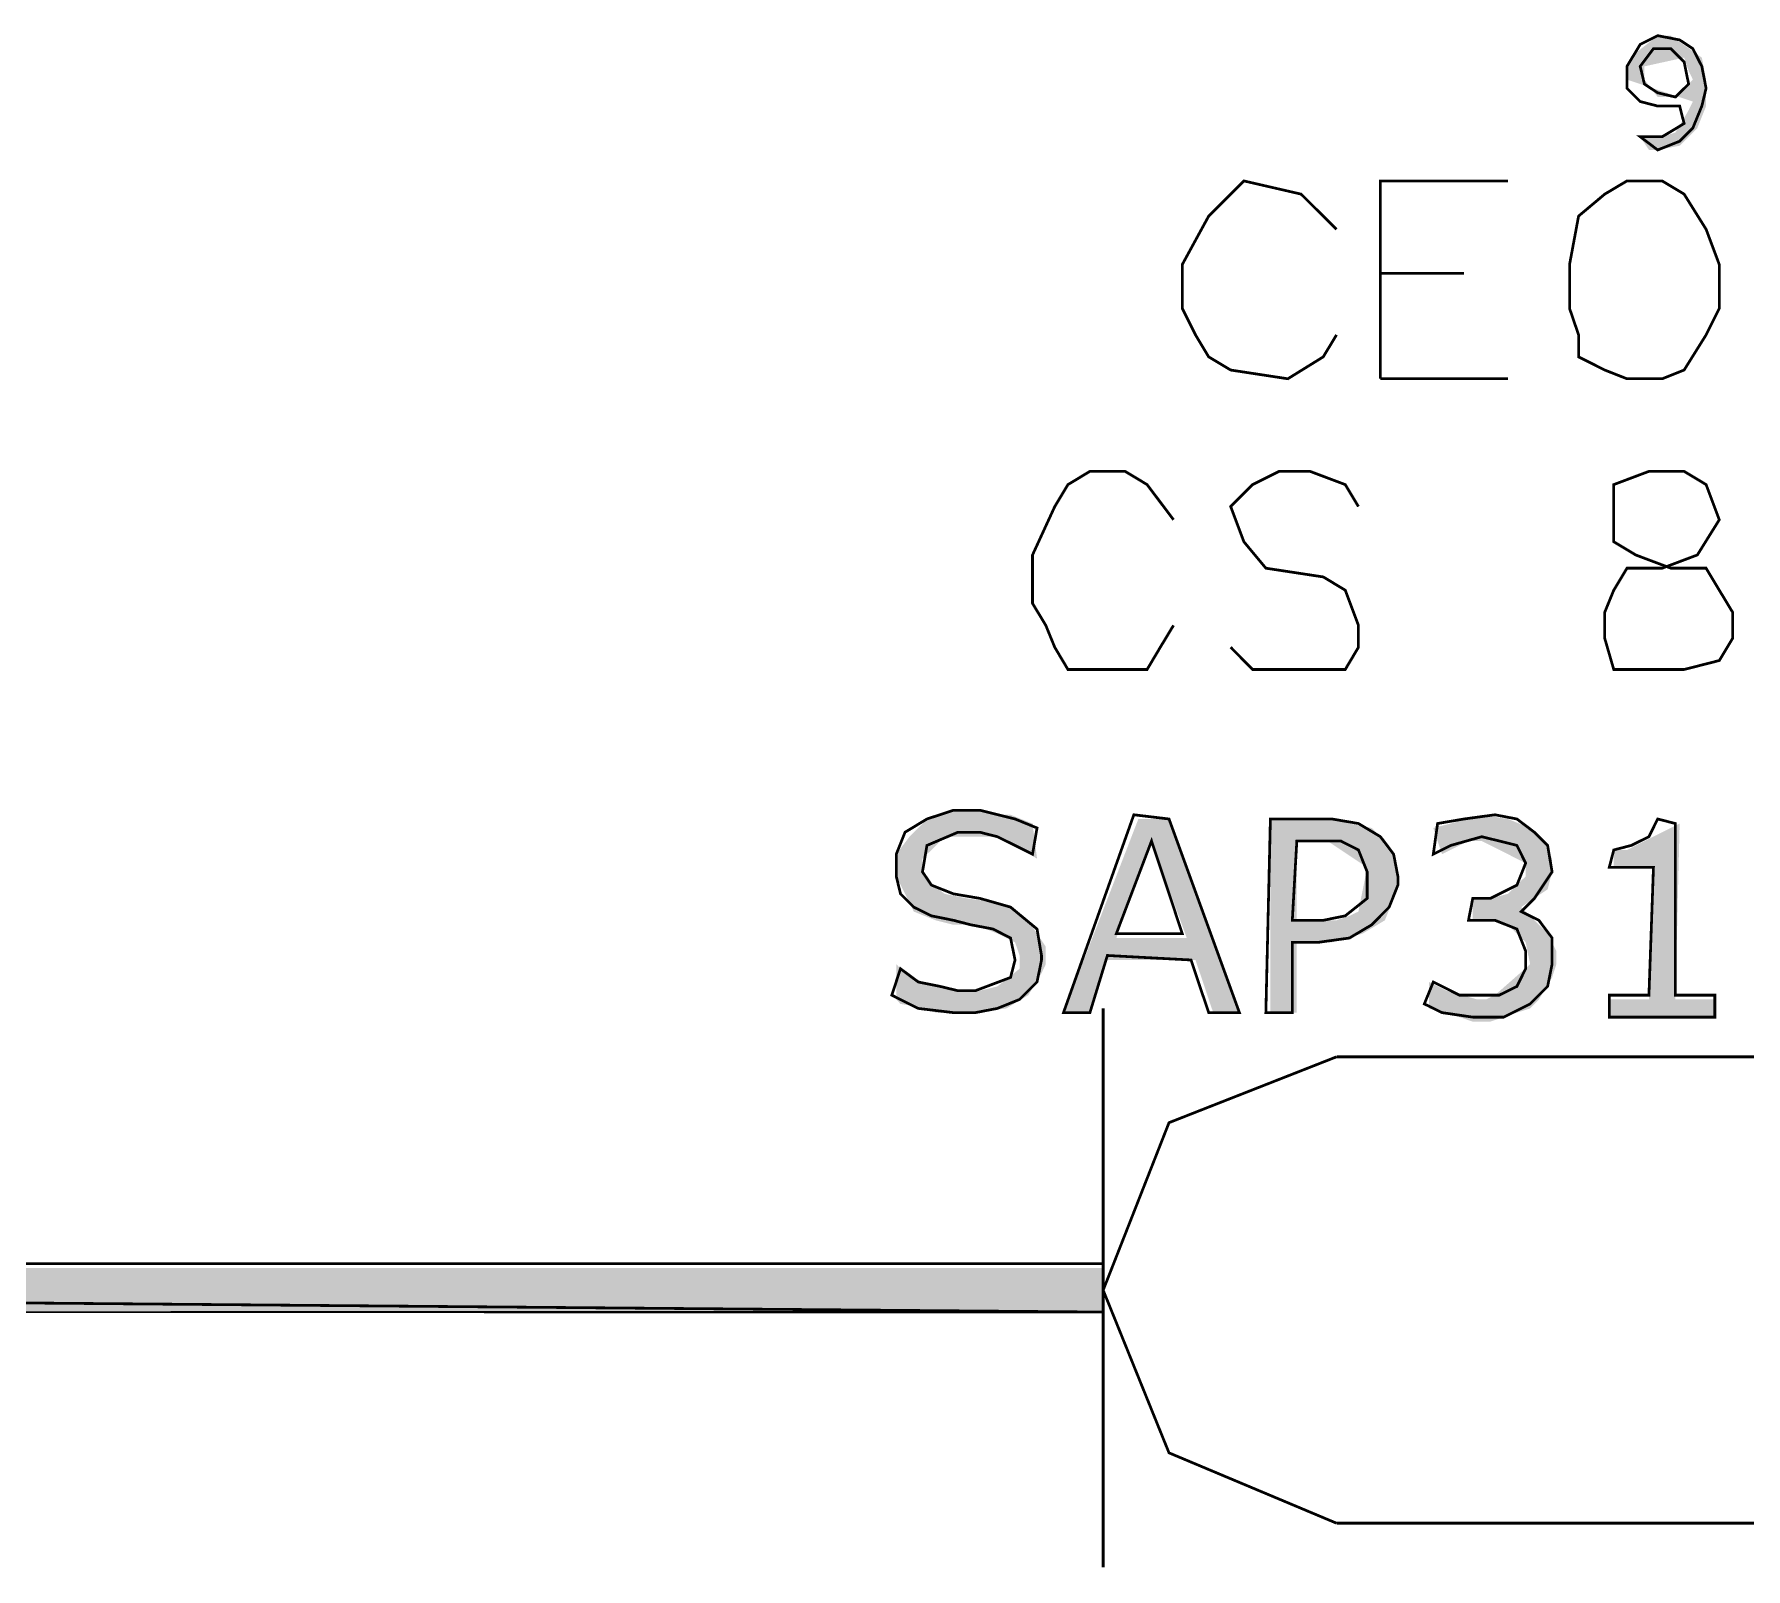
# Model space of a CAD drawing. Header units: millimetres. Extents: x 688550 to 690417, y 7458888 to 7459543.
# Drawn here: x 690205.86 to 690234.67, y 7459325.88 to 7459351.71 of the extents above; entities that cross this region are included whole.
import ezdxf

# ---------------------------------------------------------------- set-up
doc = ezdxf.new("R2010")
doc.units = ezdxf.units.MM
doc.header["$LTSCALE"] = 3
doc.header["$MEASUREMENT"] = 0
doc.layers.add('H', color=7, linetype='Continuous')
doc.layers.add('P', color=7, linetype='Continuous')

msp = doc.modelspace()

# ---------------------------------------------------------------- hatches: boundary and pattern name
at = {"layer": 'H', "linetype": 'Continuous'}
for color, points in [(5, [(690233.037, 7459349.763), (690232.89, 7459349.986), (690233.26, 7459349.986), (690233.482, 7459350.057), (690233.705, 7459350.431), (690233.776, 7459350.578), (690233.482, 7459350.654), (690233.776, 7459350.948), (690233.705, 7459351.095), (690233.629, 7459351.317), (690232.961, 7459351.17), (690232.961, 7459350.948), (690233.184, 7459350.654), (690233.26, 7459350.654), (690233.482, 7459350.654), (690233.776, 7459350.578), (690232.667, 7459350.948), (690232.667, 7459351.17), (690232.814, 7459351.393), (690233.184, 7459351.687), (690233.407, 7459351.687), (690233.927, 7459351.317), (690233.999, 7459350.948), (690233.999, 7459350.654), (690233.999, 7459350.502), (690233.852, 7459350.133), (690233.705, 7459349.986), (690233.554, 7459349.835), (690233.184, 7459349.763), (690233.037, 7459349.763)]), (5, [(690221.554, 7459335.244), (690221.407, 7459335.244), (690221.033, 7459335.244), (690220.886, 7459335.315), (690220.441, 7459335.391), (690220.37, 7459335.466), (690220.37, 7459336.059), (690220.517, 7459335.907), (690220.811, 7459335.76), (690221.109, 7459335.685), (690221.407, 7459335.613), (690221.777, 7459335.613), (690222.071, 7459335.685), (690222.445, 7459335.983), (690222.445, 7459336.206), (690222.369, 7459336.428), (690222.071, 7459336.575), (690221.701, 7459336.722), (690221.332, 7459336.722), (690221.033, 7459336.798), (690220.664, 7459336.945), (690220.592, 7459337.096), (690220.37, 7459337.537), (690220.37, 7459337.911), (690220.592, 7459338.205), (690220.739, 7459338.352), (690220.886, 7459338.503), (690221.332, 7459338.65), (690221.626, 7459338.65), (690222.146, 7459338.574), (690222.293, 7459338.574), (690222.663, 7459338.427), (690222.739, 7459337.835), (690222.369, 7459338.058), (690222.222, 7459338.133), (690222.071, 7459338.205), (690221.777, 7459338.205), (690221.479, 7459338.205), (690221.185, 7459338.205), (690220.962, 7459337.982), (690220.811, 7459337.835), (690220.811, 7459337.613), (690220.886, 7459337.466), (690221.185, 7459337.243), (690221.554, 7459337.167), (690222.071, 7459337.096), (690222.293, 7459337.02), (690222.592, 7459336.798), (690222.886, 7459336.353), (690222.886, 7459336.059), (690222.814, 7459335.907), (690222.592, 7459335.538), (690222.222, 7459335.315), (690221.701, 7459335.244), (690221.554, 7459335.244)]), (5, [(690226.145, 7459335.244), (690225.704, 7459335.244), (690225.406, 7459336.13), (690225.259, 7459336.5), (690224.666, 7459338.133), (690224.074, 7459336.5), (690225.259, 7459336.5), (690225.406, 7459336.13), (690223.923, 7459336.13), (690223.629, 7459335.244), (690223.184, 7459335.244), (690224.444, 7459338.503), (690224.96, 7459338.503), (690226.145, 7459335.244)]), (5, [(690226.666, 7459335.244), (690226.666, 7459338.503), (690227.703, 7459338.503), (690227.997, 7459338.427), (690228.371, 7459338.352), (690228.665, 7459338.058), (690228.812, 7459337.613), (690228.812, 7459337.39), (690228.74, 7459337.167), (690228.593, 7459336.798), (690228.22, 7459336.575), (690227.703, 7459336.428), (690227.111, 7459336.428), (690227.111, 7459336.798), (690227.627, 7459336.798), (690227.779, 7459336.798), (690227.997, 7459336.873), (690228.148, 7459336.945), (690228.295, 7459337.688), (690227.627, 7459338.133), (690227.111, 7459338.133), (690227.111, 7459336.798), (690227.111, 7459336.428), (690227.111, 7459335.244), (690226.666, 7459335.244)]), (5, [(690230.072, 7459335.093), (690229.849, 7459335.168), (690229.333, 7459335.315), (690229.333, 7459335.76), (690229.627, 7459335.613), (690230.147, 7459335.466), (690230.294, 7459335.466), (690230.446, 7459335.538), (690231.038, 7459336.059), (690230.962, 7459336.428), (690230.664, 7459336.722), (690230.37, 7459336.798), (690230.072, 7459336.798), (690230.072, 7459337.167), (690230.37, 7459337.167), (690230.664, 7459337.243), (690230.962, 7459337.537), (690230.962, 7459337.76), (690230.223, 7459338.133), (690230, 7459338.133), (690229.555, 7459337.911), (690229.408, 7459338.352), (690229.702, 7459338.427), (690230.223, 7459338.574), (690230.664, 7459338.503), (690231.038, 7459338.352), (690231.26, 7459338.133), (690231.407, 7459337.835), (690231.407, 7459337.613), (690231.332, 7459337.319), (690230.887, 7459337.02), (690231.332, 7459336.575), (690231.479, 7459336.281), (690231.479, 7459336.059), (690231.407, 7459335.836), (690231.185, 7459335.466), (690231.038, 7459335.315), (690230.815, 7459335.244), (690230.37, 7459335.093), (690230.072, 7459335.093)]), (5, [(690234.146, 7459335.168), (690232.369, 7459335.168), (690232.369, 7459335.466), (690233.037, 7459335.466), (690233.113, 7459337.688), (690232.445, 7459337.688), (690232.445, 7459337.982), (690232.667, 7459337.982), (690233.554, 7459338.427), (690233.482, 7459335.466), (690234.146, 7459335.466), (690234.146, 7459335.168)]), (256, [(690223.852, 7459330.204), (690127.688, 7459330.947), (690223.852, 7459330.947), (690223.852, 7459330.204)]), (256, [(690127.688, 7459330.204), (690127.688, 7459330.947), (690223.852, 7459330.204), (690127.688, 7459330.204)])]:
    msp.add_hatch(color=color, dxfattribs=at).paths.add_polyline_path(points)

# ---------------------------------------------------------------- linework, layer by layer
at = {"layer": 'P', "color": 5, "const_width": 0.0462}
for points in [[(690233.999, 7459350.801), (690233.927, 7459351.17), (690233.776, 7459351.468), (690233.554, 7459351.615), (690233.184, 7459351.687), (690232.89, 7459351.54), (690232.667, 7459351.17), (690232.667, 7459350.801), (690232.89, 7459350.578), (690233.184, 7459350.502), (690233.554, 7459350.502), (690233.629, 7459350.208), (690233.26, 7459349.986), (690232.89, 7459349.986), (690233.184, 7459349.763), (690233.554, 7459349.91), (690233.776, 7459350.133), (690233.927, 7459350.502), (690233.999, 7459350.801), (690233.999, 7459350.801)], [(690233.705, 7459350.872), (690233.482, 7459350.654), (690233.184, 7459350.725), (690232.961, 7459350.872), (690232.89, 7459351.17), (690233.113, 7459351.468), (690233.407, 7459351.468), (690233.629, 7459351.246), (690233.705, 7459350.872), (690233.705, 7459350.872)], [(690227.779, 7459348.428), (690227.182, 7459349.02), (690226.22, 7459349.242), (690225.628, 7459348.65), (690225.183, 7459347.835), (690225.183, 7459347.096), (690225.406, 7459346.651), (690225.628, 7459346.281), (690225.998, 7459346.059), (690226.96, 7459345.912), (690227.556, 7459346.281), (690227.779, 7459346.651)], [(690228.518, 7459345.912), (690228.518, 7459349.242), (690230.664, 7459349.242)], [(690232.667, 7459349.242), (690232.294, 7459349.02), (690231.853, 7459348.65), (690231.701, 7459347.835), (690231.701, 7459347.096), (690231.853, 7459346.651), (690231.853, 7459346.281), (690232.294, 7459346.059), (690232.667, 7459345.912), (690233.26, 7459345.912), (690233.629, 7459346.059), (690233.999, 7459346.651), (690234.221, 7459347.096), (690234.221, 7459347.835), (690233.999, 7459348.428), (690233.629, 7459349.02), (690233.26, 7459349.242), (690232.667, 7459349.242)], [(690228.518, 7459347.688), (690229.925, 7459347.688)], [(690228.518, 7459345.912), (690230.664, 7459345.912)], [(690225.036, 7459343.539), (690224.591, 7459344.131), (690224.221, 7459344.354), (690223.629, 7459344.354), (690223.259, 7459344.131), (690223.037, 7459343.761), (690222.663, 7459342.947), (690222.663, 7459342.132), (690222.886, 7459341.762), (690223.037, 7459341.393), (690223.259, 7459341.019), (690223.629, 7459341.019), (690224.221, 7459341.019), (690224.591, 7459341.019), (690224.813, 7459341.393), (690225.036, 7459341.762)], [(690228.148, 7459343.761), (690227.926, 7459344.131), (690227.333, 7459344.354), (690226.813, 7459344.354), (690226.367, 7459344.131), (690225.998, 7459343.761), (690226.22, 7459343.169), (690226.59, 7459342.724), (690227.556, 7459342.577), (690227.926, 7459342.354), (690228.148, 7459341.762), (690228.148, 7459341.393), (690227.926, 7459341.019), (690227.333, 7459341.019), (690226.813, 7459341.019), (690226.367, 7459341.019), (690225.998, 7459341.393)], [(690233.037, 7459344.354), (690232.445, 7459344.131), (690232.445, 7459343.761), (690232.445, 7459343.169), (690232.814, 7459342.947), (690233.407, 7459342.724), (690233.999, 7459342.724), (690234.221, 7459342.354), (690234.444, 7459341.985), (690234.444, 7459341.54), (690234.221, 7459341.17), (690233.629, 7459341.019), (690233.037, 7459341.019), (690232.445, 7459341.019), (690232.294, 7459341.54), (690232.294, 7459341.985), (690232.445, 7459342.354), (690232.667, 7459342.724), (690233.26, 7459342.724), (690233.852, 7459342.947), (690234.221, 7459343.539), (690233.999, 7459344.131), (690233.629, 7459344.354), (690233.037, 7459344.354)], [(690222.814, 7459336.206), (690222.739, 7459336.651), (690222.293, 7459337.02), (690221.777, 7459337.167), (690221.332, 7459337.243), (690220.962, 7459337.39), (690220.811, 7459337.613), (690220.886, 7459338.058), (690221.407, 7459338.28), (690221.777, 7459338.28), (690222.071, 7459338.205), (690222.369, 7459338.058), (690222.663, 7459337.911), (690222.739, 7459338.352), (690222.369, 7459338.503), (690221.777, 7459338.65), (690221.332, 7459338.65), (690220.886, 7459338.503), (690220.517, 7459338.28), (690220.37, 7459337.911), (690220.37, 7459337.537), (690220.441, 7459337.243), (690220.664, 7459337.02), (690220.962, 7459336.873), (690221.332, 7459336.798), (690221.626, 7459336.722), (690221.999, 7459336.651), (690222.293, 7459336.5), (690222.369, 7459336.13), (690222.293, 7459335.836), (690221.701, 7459335.613), (690221.407, 7459335.613), (690221.109, 7459335.685), (690220.739, 7459335.76), (690220.441, 7459335.983), (690220.294, 7459335.538), (690220.739, 7459335.315), (690221.332, 7459335.244), (690221.701, 7459335.244), (690222.071, 7459335.315), (690222.445, 7459335.466), (690222.739, 7459335.76), (690222.814, 7459336.13), (690222.814, 7459336.206), (690222.814, 7459336.206)], [(690226.145, 7459335.244), (690224.96, 7459338.503), (690224.368, 7459338.574), (690223.184, 7459335.244), (690223.629, 7459335.244), (690223.923, 7459336.206), (690225.33, 7459336.13), (690225.628, 7459335.244), (690226.145, 7459335.244), (690226.145, 7459335.244)], [(690228.812, 7459337.537), (690228.74, 7459337.911), (690228.518, 7459338.205), (690228.148, 7459338.427), (690227.703, 7459338.503), (690226.666, 7459338.503), (690226.59, 7459335.244), (690227.035, 7459335.244), (690227.035, 7459336.428), (690227.48, 7459336.428), (690227.997, 7459336.5), (690228.371, 7459336.722), (690228.665, 7459337.02), (690228.812, 7459337.39), (690228.812, 7459337.537), (690228.812, 7459337.537)], [(690231.185, 7459336.798), (690230.887, 7459336.945), (690231.109, 7459337.167), (690231.407, 7459337.613), (690231.332, 7459338.058), (690231.109, 7459338.28), (690230.815, 7459338.503), (690230.446, 7459338.574), (690229.925, 7459338.503), (690229.48, 7459338.427), (690229.408, 7459337.911), (690229.702, 7459338.058), (690230.223, 7459338.205), (690230.517, 7459338.133), (690230.815, 7459338.058), (690230.962, 7459337.76), (690230.815, 7459337.39), (690230.37, 7459337.167), (690230.072, 7459337.167), (690230, 7459336.798), (690230.446, 7459336.798), (690230.815, 7459336.651), (690230.962, 7459336.281), (690230.962, 7459335.983), (690230.815, 7459335.685), (690230.517, 7459335.538), (690230.223, 7459335.538), (690229.849, 7459335.538), (690229.408, 7459335.76), (690229.257, 7459335.391), (690229.555, 7459335.244), (690230.072, 7459335.168), (690230.593, 7459335.168), (690231.038, 7459335.391), (690231.332, 7459335.685), (690231.407, 7459336.059), (690231.407, 7459336.5), (690231.185, 7459336.798), (690231.185, 7459336.798)], [(690234.146, 7459335.168), (690234.146, 7459335.538), (690233.482, 7459335.538), (690233.482, 7459338.427), (690233.184, 7459338.503), (690233.037, 7459338.205), (690232.739, 7459338.058), (690232.445, 7459337.982), (690232.369, 7459337.688), (690233.113, 7459337.688), (690233.037, 7459335.538), (690232.369, 7459335.538), (690232.369, 7459335.168), (690234.146, 7459335.168), (690234.146, 7459335.168)], [(690225.183, 7459336.575), (690224.074, 7459336.575), (690224.666, 7459338.133), (690225.183, 7459336.575), (690225.183, 7459336.575)], [(690228.295, 7459337.466), (690228.295, 7459337.167), (690227.926, 7459336.873), (690227.556, 7459336.798), (690227.035, 7459336.798), (690227.111, 7459338.133), (690227.48, 7459338.133), (690227.85, 7459338.133), (690228.148, 7459337.982), (690228.295, 7459337.613), (690228.295, 7459337.466), (690228.295, 7459337.466)], [(690223.852, 7459325.907), (690223.852, 7459335.315)], [(690227.779, 7459334.5), (690224.96, 7459333.392), (690223.852, 7459330.573), (690224.96, 7459327.835), (690227.779, 7459326.651)], [(690227.779, 7459334.5), (690238.888, 7459334.5)], [(690238.888, 7459326.651), (690227.779, 7459326.651)]]:
    msp.add_lwpolyline(points, dxfattribs=at)
at = {"layer": 'P', "const_width": 0.0462}
for points in [[(690223.852, 7459330.204), (690223.852, 7459331.019), (690127.617, 7459331.019), (690223.852, 7459330.204), (690223.852, 7459330.204)], [(690223.852, 7459330.204), (690127.617, 7459331.019), (690127.617, 7459330.204), (690223.852, 7459330.204), (690223.852, 7459330.204)]]:
    msp.add_lwpolyline(points, dxfattribs=at)

doc.saveas('drawing.dxf')
